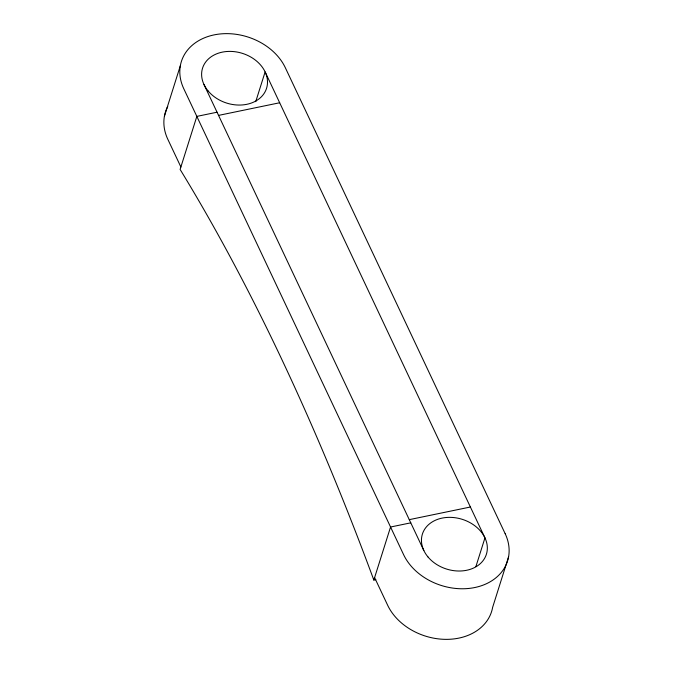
<?xml version="1.0" encoding="UTF-8"?>
<svg xmlns="http://www.w3.org/2000/svg" width="673" height="673" viewBox="0 0 673 673"><rect width="100%" height="100%" fill="white"/><g stroke="black" fill="none" stroke-linecap="round" stroke-linejoin="round"><path stroke-width="1.01" d="M164.414 116.236L180.364 65.651M255.732 101.665L265.12 71.91L484.955 537.87L475.887 566.632M375.854 579.638L373.835 580.059L390.559 527.009L410.774 522.837M508.586 556.764L492.636 607.349A55.75 43.324 17.5 0 1 445.046 639.35A55.75 43.324 17.5 0 1 387.665 605.271L374.609 577.602M217.051 112.214L196.836 116.395L180.112 169.436A1376.63 505.549 78.3 0 1 373.835 580.059M218.557 115.394L279.674 102.759M409.277 519.649L470.393 507.013M203.995 84.546L423.83 550.506M180.886 166.98L167.829 139.311A55.75 43.324 17.5 0 1 167.754 106.494M505.171 533.689L285.335 67.729A55.75 43.324 17.5 0 0 214.115 34.887A55.75 43.324 17.5 0 0 183.779 88.727L403.615 554.687A55.75 43.324 17.5 0 0 474.835 587.521A55.75 43.324 17.5 0 0 505.171 533.689M428.062 557.042A33.549 26.07 17.5 0 0 484.703 558.161A33.549 26.07 17.5 0 0 450.414 517.36A33.549 26.07 17.5 0 0 428.062 557.042M208.226 91.082A33.549 26.07 17.5 0 0 264.868 92.201A33.549 26.07 17.5 0 0 230.578 51.4A33.549 26.07 17.5 0 0 208.226 91.082"/></g></svg>
